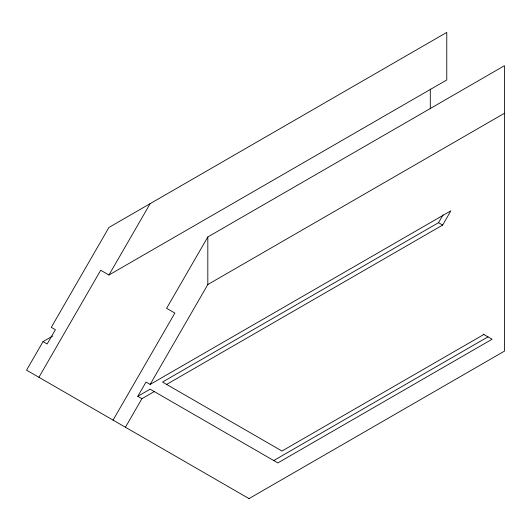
<?xml version="1.0" encoding="UTF-8"?>
<svg xmlns="http://www.w3.org/2000/svg" width="531" height="531" viewBox="0 0 531 531"><rect width="100%" height="100%" fill="white"/><g stroke="black" fill="none" stroke-linecap="round" stroke-linejoin="round"><path stroke-width="0.8" d="M52.642 336.063L43.031 341.612L26.55 370.153L249.019 498.602M38.909 377.289L100.704 270.252L108.948 275.012L446.77 79.969L446.77 32.398L108.948 227.441L51.268 327.342L55.39 329.718L47.146 343.995L43.031 341.612M108.948 275.012L150.147 203.658M249.019 498.602L504.45 351.13L504.45 65.698L207.82 236.952L166.621 308.312L174.865 313.071L113.063 420.107M154.262 391.566L141.903 398.701L137.788 396.318L146.025 382.048L150.147 384.424L450.892 210.794L442.655 225.064L166.621 384.424M125.429 427.243L141.903 398.701M150.147 384.424L207.82 284.53L207.82 236.952M483.854 334.477L281.981 451.031L162.506 382.048L438.533 222.688L443.066 214.836M207.82 284.53L504.45 113.269M137.788 396.318L150.147 389.183L277.859 462.919L492.091 339.236L483.164 334.085M273.737 460.543L487.969 336.86M438.533 222.688L442.655 225.064M430.296 89.069L430.296 108.928"/></g></svg>
